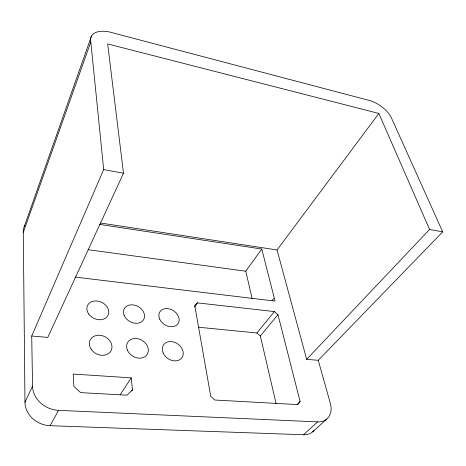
<?xml version="1.0" encoding="UTF-8"?>
<svg xmlns="http://www.w3.org/2000/svg" width="466" height="466" viewBox="0 0 466 466"><rect width="100%" height="100%" fill="white"/><g stroke="black" fill="none" stroke-linecap="round" stroke-linejoin="round"><path stroke-width="0.7" d="M24.273 226.598L91.464 36.086M24.966 402.199L23.3 232.406L90.812 41.841A23.655 12.786 24.7 0 1 113.057 32.929L368.641 100.272A20.452 9.879 35.3 0 1 391.743 118.597L442.7 231.858L318.249 360.323L306.669 359.338L277.043 249.974L378.852 113.448L107.658 43.932L123.49 173.218L47.771 337.396L31.711 336.033L32.556 386.215L24.966 402.199A24.459 21.564 20.1 0 0 50.112 425.697L303.535 434.761A21.459 15.704 47.8 0 0 314.014 430.508M31.711 336.033L103.679 169.583L90.812 41.841M50.112 425.697L58.541 410.348L317.556 421.876A22.024 15.745 47.1 0 0 330.324 403.236L318.249 360.323M120.146 394.848L131.214 377.856L73.209 374.07L73.873 386.384L80.67 392.628L127.002 395.18L132.49 389.803L131.214 377.856M131.686 391.003L132.49 389.803M194.561 307.047L197.409 302.865L274.381 311.591L277.969 314.672L300.098 401.506L297.832 404.593L214.814 400.02L210.76 396.403L194.73 305.376L197.409 302.865M252.17 298.671L245.757 271.212L261.764 249.036L99.345 224.362M271.998 300.628L273.81 298.357M198.528 327.225L256.888 332.986L274.381 311.591M276.093 403.585L260.337 335.974L277.969 314.672M306.669 359.338L429.57 229.447L442.7 231.858M297.04 404.535L300.098 401.506M303.535 434.761L317.556 421.876M312.698 431.825L326.829 418.986M75.125 277.101L275.062 301.112L261.764 249.036M88.138 249.689L245.757 271.212M100.703 223.033L277.043 249.974M103.679 169.583L123.49 173.218M256.888 332.986L260.337 335.974M378.852 113.448L429.57 229.447M58.541 410.348A25.199 21.815 21.6 0 1 32.556 386.215M23.3 232.406A18.518 13.392 19.5 0 1 24.867 225.579M159.687 319.082A10.846 8.254 32.9 0 0 177.144 324.709A10.846 8.254 32.9 0 0 170.212 309.156A10.846 8.254 32.9 0 0 159.687 319.082M88.796 314.142A11.37 8.912 25.5 0 0 107.716 315.907A11.37 8.912 25.5 0 0 96.934 300.978A11.37 8.912 25.5 0 0 88.796 314.142M124.212 315.494A11.091 8.586 29.5 0 0 142.264 321.255A11.091 8.586 29.5 0 0 135.594 305.422A11.091 8.586 29.5 0 0 124.212 315.494M163.182 353.007A11.207 8.807 35.3 0 0 181.198 358.593A11.207 8.807 35.3 0 0 173.981 342.12A11.207 8.807 35.3 0 0 163.182 353.007M91.377 349.558A11.726 9.553 27 0 0 110.902 350.985A11.726 9.553 27 0 0 99.73 335.264A11.726 9.553 27 0 0 91.377 349.558M127.381 350.1A11.446 9.18 31.6 0 0 146.009 355.82A11.446 9.18 31.6 0 0 139.072 339.032A11.446 9.18 31.6 0 0 127.381 350.1"/></g></svg>
